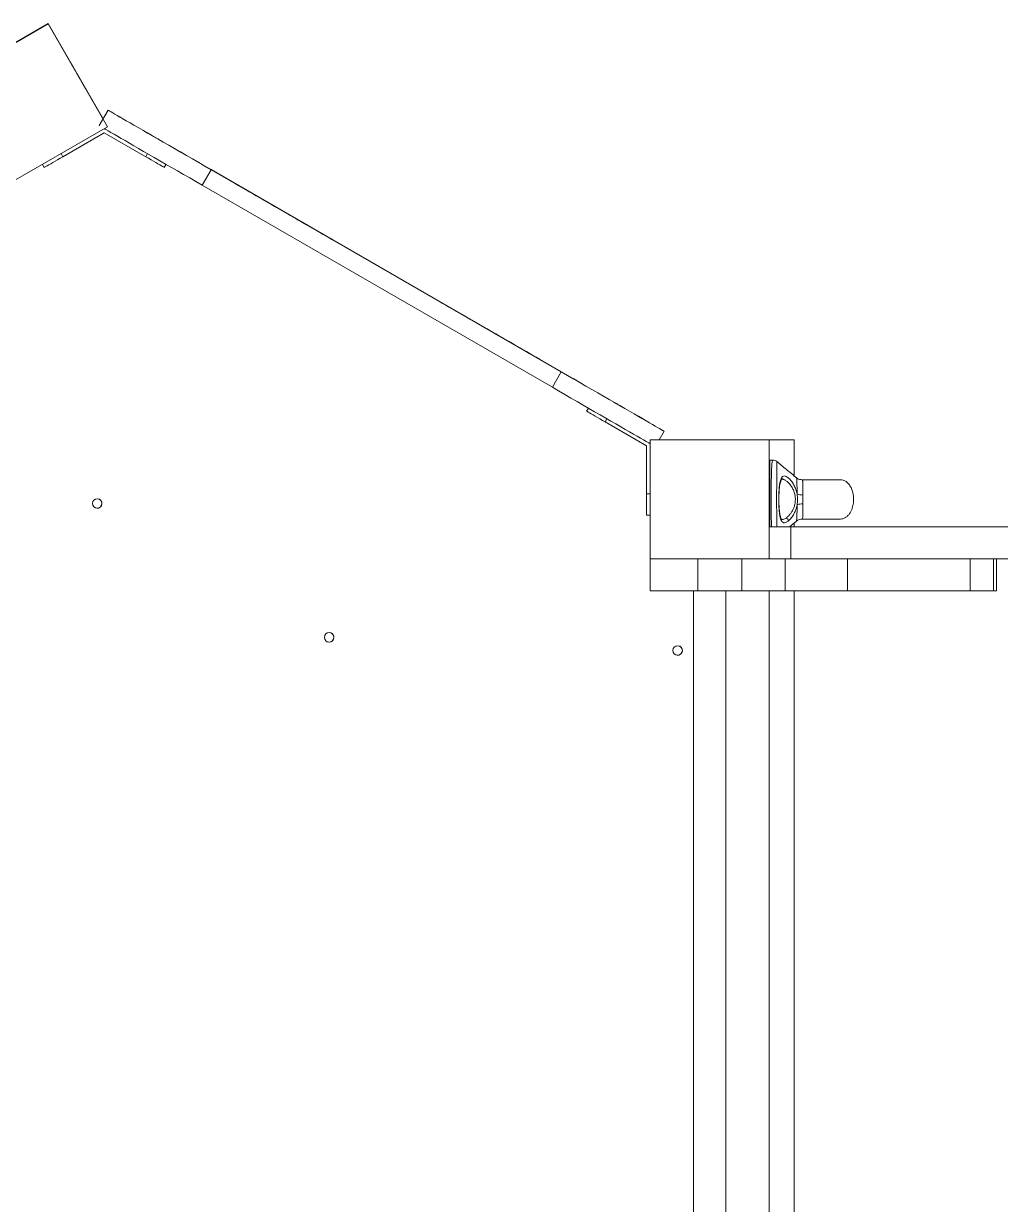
# Model space of a CAD drawing. Header units: millimetres. Extents: x -5909 to 4594, y -5663 to 3899.
# Drawn here: x -811 to 10, y 181 to 1174 of the extents above; entities that cross this region are included whole.
import ezdxf

# ---------------------------------------------------------------- set-up
doc = ezdxf.new("R2010")
doc.units = ezdxf.units.MM
doc.layers.add('DIKOM_ОБЪЕКТ', color=7, linetype='Continuous')

msp = doc.modelspace()

# ---------------------------------------------------------------- linework, layer by layer
at = {"layer": 'DIKOM_ОБЪЕКТ', "color": 7, "linetype": 'Continuous', "lineweight": 15}
for p, q in [((-790.41, 1174.08), (-877.01, 1124.08)), ((-790.4, 1173.95), (-877.01, 1123.95)), ((-790.4, 1173.95), (-790.41, 1174.08)), ((-744.19, 1094.04), (-790.41, 1174.08)), ((-740.4, 1087.34), (-790.4, 1173.95)), ((-747.51, 1088.29), (-740.01, 1101.28)), ((-747.51, 1088.25), (-740.01, 1101.25)), ((-740.01, 1101.28), (-740.01, 1101.25)), ((-827.01, 1037.34), (-740.4, 1087.34)), ((-743.18, 1082.29), (-778.05, 1062.16)), ((-708.31, 1062.16), (-743.18, 1082.29)), ((-779.55, 1064.74), (-778.05, 1062.16)), ((-708.31, 1062.16), (-706.81, 1064.75)), ((-793.64, 1053.16), (-795.13, 1055.74)), ((-691.22, 1055.75), (-692.72, 1053.16)), ((-660.91, 1038.25), (-653.41, 1051.24)), ((-358.96, 881.29), (-653.41, 1051.29)), ((-653.41, 1051.24), (-358.96, 881.24)), ((-660.91, 1038.25), (-366.46, 868.25)), ((-636.09, 1041.25), (-636.09, 1041.28)), ((-549.5, 991.26), (-549.48, 991.28)), ((-549.48, 991.25), (-549.48, 991.28)), ((-462.88, 941.25), (-462.88, 941.28)), ((-376.29, 891.26), (-376.28, 891.28)), ((-376.28, 891.25), (-376.28, 891.28)), ((-366.46, 868.25), (-358.96, 881.24)), ((-337.65, 848.19), (-336.17, 850.76)), ((-337.65, 848.16), (-336.15, 850.75)), ((-337.64, 848.18), (-337.65, 848.19)), ((-320.56, 841.75), (-322.06, 839.16)), ((-287.19, 819.03), (-322.06, 839.16)), ((-276.54, 824), (-272.36, 831.25)), ((-272.36, 831.25), (-272.36, 831.28)), ((-287.19, 778.76), (-287.19, 819.03)), ((-184.19, 824), (-284.19, 824)), ((-284.19, 824), (-284.19, 724)), ((-184.19, 824), (-163.19, 824)), ((-184.19, 724), (-184.19, 824)), ((-163.19, 824), (-163.19, 793.8)), ((-181.06, 807), (-183.69, 807)), ((-183.69, 807), (-183.69, 751)), ((-287.19, 778.76), (-284.19, 778.76)), ((-287.19, 760.76), (-287.19, 778.76)), ((-284.19, 760.76), (-287.19, 760.76)), ((-167.07, 751), (-161.22, 755.83)), ((-184.08, 724), (-184.08, 751)), ((-165.92, 751), (-184.08, 751)), ((-165.92, 724), (-165.92, 751)), ((1197.76, 751), (-165.92, 751)), ((-163.19, 754.2), (-163.19, 751)), ((-284.19, 697), (-284.19, 724)), ((-284.19, 724), (-184.19, 724)), ((-244.19, 697), (-244.19, 724)), ((-207.29, 697), (-207.29, 724)), ((-184.19, 724), (-170.62, 724)), ((-170.62, 697), (-170.62, 724)), ((-170.62, 724), (-118.27, 724)), ((-118.27, 697), (-118.27, 724)), ((-114.99, 724), (-118.27, 724)), ((1197.76, 724), (-118.27, 724)), ((-15.09, 697), (-15.09, 724)), ((4.52, 697), (4.52, 724)), ((6.83, 697), (6.83, 724)), ((-244.19, 697), (-284.19, 697)), ((-247.69, 697), (-247.69, 51)), ((-244.19, 697), (-207.29, 697)), ((-220.69, 51), (-220.69, 697)), ((-207.29, 697), (-170.62, 697)), ((-184.19, 697), (-184.19, 51)), ((-170.62, 697), (-118.27, 697)), ((-163.19, 697), (-163.19, 51)), ((-15.09, 697), (-118.27, 697)), ((4.52, 697), (-15.09, 697)), ((6.83, 697), (4.52, 697))]:
    msp.add_line(p, q, dxfattribs=at)
at = {"layer": 'DIKOM_ОБЪЕКТ', "color": 7, "linetype": 'Continuous', "lineweight": 15, "flags": 128}
for points in [[(-772.15, 1142.4), (-772.06, 1142.24), (-771.79, 1141.76), (-771.34, 1140.99), (-770.73, 1139.93), (-769.98, 1138.62), (-769.1, 1137.1), (-768.12, 1135.4), (-767.06, 1133.58), (-765.96, 1131.67), (-764.85, 1129.74), (-763.75, 1127.84), (-762.69, 1126.01), (-761.71, 1124.31), (-760.83, 1122.79), (-760.08, 1121.48), (-759.47, 1120.42), (-759.02, 1119.65), (-758.75, 1119.17), (-758.65, 1119.01), (-758.75, 1119.17), (-759.02, 1119.65), (-759.47, 1120.42), (-760.08, 1121.48), (-760.83, 1122.79), (-761.71, 1124.31), (-762.69, 1126.01), (-763.75, 1127.84), (-764.85, 1129.74), (-765.96, 1131.67), (-767.06, 1133.58), (-768.12, 1135.4), (-769.1, 1137.1), (-769.98, 1138.63), (-770.73, 1139.93), (-771.34, 1140.99), (-771.79, 1141.76), (-772.06, 1142.24), (-772.15, 1142.4)], [(-767.91, 1135.1), (-767.81, 1134.94), (-767.54, 1134.47), (-767.11, 1133.73), (-766.56, 1132.76), (-765.91, 1131.65), (-765.23, 1130.48), (-764.57, 1129.32), (-763.96, 1128.27), (-763.47, 1127.41), (-763.11, 1126.8), (-762.93, 1126.48), (-762.93, 1126.48), (-763.11, 1126.8), (-763.47, 1127.41), (-763.96, 1128.27), (-764.57, 1129.32), (-765.23, 1130.48), (-765.91, 1131.65), (-766.56, 1132.76), (-767.11, 1133.73), (-767.54, 1134.47), (-767.81, 1134.94), (-767.91, 1135.1)], [(-740.01, 1101.28), (-739.85, 1101.19), (-739.38, 1100.92), (-738.59, 1100.46), (-737.49, 1099.83), (-736.09, 1099.02), (-734.38, 1098.04), (-732.38, 1096.88), (-730.09, 1095.56), (-727.52, 1094.07), (-724.68, 1092.44), (-721.58, 1090.65), (-718.23, 1088.71), (-714.64, 1086.64), (-710.84, 1084.44), (-706.82, 1082.12), (-702.6, 1079.69), (-698.21, 1077.15), (-693.65, 1074.52), (-688.95, 1071.81), (-684.12, 1069.02), (-679.17, 1066.16), (-674.13, 1063.25), (-669.02, 1060.3), (-663.85, 1057.32), (-658.64, 1054.31), (-653.41, 1051.29)], [(-653.41, 1051.24), (-658.64, 1054.26), (-663.85, 1057.26), (-669.02, 1060.25), (-674.13, 1063.2), (-679.17, 1066.11), (-684.12, 1068.97), (-688.95, 1071.76), (-693.65, 1074.47), (-698.21, 1077.11), (-702.6, 1079.64), (-706.82, 1082.08), (-710.84, 1084.4), (-714.64, 1086.6), (-718.23, 1088.67), (-721.58, 1090.6), (-724.68, 1092.39), (-727.52, 1094.03), (-730.09, 1095.51), (-732.38, 1096.84), (-734.38, 1097.99), (-736.09, 1098.98), (-737.49, 1099.79), (-738.59, 1100.42), (-739.38, 1100.88), (-739.85, 1101.15), (-740.01, 1101.25)], [(-660.91, 1038.25), (-666.14, 1041.27), (-671.35, 1044.27), (-676.52, 1047.26), (-681.63, 1050.21), (-686.67, 1053.12), (-691.62, 1055.98), (-696.45, 1058.77), (-701.15, 1061.48), (-705.71, 1064.12), (-710.1, 1066.65), (-714.32, 1069.09), (-718.34, 1071.41), (-722.14, 1073.61), (-725.73, 1075.68), (-729.08, 1077.61), (-732.18, 1079.4), (-735.02, 1081.04), (-737.59, 1082.52), (-739.88, 1083.85), (-741.88, 1085), (-743.17, 1085.75)], [(-697.57, 1076.78), (-697.73, 1076.87), (-698.18, 1077.13), (-698.88, 1077.53), (-699.77, 1078.05), (-700.78, 1078.63), (-701.81, 1079.22), (-702.77, 1079.78), (-703.58, 1080.24), (-704.16, 1080.58), (-704.46, 1080.76), (-704.46, 1080.76), (-704.16, 1080.58), (-703.58, 1080.24), (-702.77, 1079.78), (-701.81, 1079.22), (-700.78, 1078.63), (-699.77, 1078.05), (-698.88, 1077.53), (-698.18, 1077.13), (-697.73, 1076.87), (-697.57, 1076.78)], [(-697.57, 1076.75), (-697.73, 1076.84), (-698.18, 1077.1), (-698.88, 1077.5), (-699.77, 1078.02), (-700.78, 1078.6), (-701.81, 1079.19), (-702.77, 1079.75), (-703.58, 1080.21), (-704.16, 1080.55), (-704.46, 1080.73), (-704.46, 1080.73), (-704.16, 1080.55), (-703.58, 1080.22), (-702.77, 1079.75), (-701.81, 1079.19), (-700.78, 1078.6), (-699.77, 1078.02), (-698.88, 1077.5), (-698.18, 1077.1), (-697.73, 1076.84), (-697.57, 1076.75)], [(-778.05, 1062.16), (-780.27, 1060.88), (-782.44, 1059.62), (-784.53, 1058.42), (-786.48, 1057.29), (-788.26, 1056.27), (-789.83, 1055.36), (-791.17, 1054.59), (-792.23, 1053.97), (-793.01, 1053.52), (-793.48, 1053.25), (-793.64, 1053.16)], [(-692.72, 1053.16), (-692.88, 1053.25), (-693.35, 1053.52), (-694.13, 1053.97), (-695.19, 1054.59), (-696.53, 1055.36), (-698.1, 1056.27), (-699.88, 1057.29), (-701.83, 1058.42), (-703.92, 1059.62), (-706.09, 1060.88), (-708.31, 1062.16)], [(-636.09, 1041.28), (-635.93, 1041.19), (-635.46, 1040.92), (-634.69, 1040.47), (-633.61, 1039.85), (-632.24, 1039.06), (-630.59, 1038.1), (-628.66, 1036.99), (-626.48, 1035.73), (-624.05, 1034.33), (-621.39, 1032.8), (-618.53, 1031.14), (-615.49, 1029.39), (-612.28, 1027.53), (-608.93, 1025.6), (-605.47, 1023.6), (-601.91, 1021.55), (-598.29, 1019.46), (-594.62, 1017.34), (-590.95, 1015.22), (-587.29, 1013.1), (-583.66, 1011.01), (-580.11, 1008.96), (-576.64, 1006.96), (-573.29, 1005.02), (-570.08, 1003.17), (-567.04, 1001.41), (-564.18, 999.76), (-561.52, 998.23), (-559.1, 996.83), (-556.91, 995.57), (-554.98, 994.45), (-553.33, 993.5), (-551.96, 992.71), (-550.88, 992.08), (-550.11, 991.64), (-549.64, 991.37), (-549.48, 991.28)], [(-549.48, 991.25), (-549.64, 991.34), (-550.11, 991.61), (-550.88, 992.06), (-551.96, 992.68), (-553.33, 993.47), (-554.98, 994.42), (-556.91, 995.54), (-559.1, 996.8), (-561.52, 998.2), (-564.18, 999.73), (-567.04, 1001.38), (-570.08, 1003.14), (-573.29, 1004.99), (-576.64, 1006.93), (-580.11, 1008.93), (-583.66, 1010.98), (-587.29, 1013.07), (-590.95, 1015.19), (-594.62, 1017.31), (-598.29, 1019.42), (-601.91, 1021.51), (-605.47, 1023.57), (-608.93, 1025.57), (-612.28, 1027.5), (-615.49, 1029.36), (-618.53, 1031.11), (-621.39, 1032.76), (-624.05, 1034.3), (-626.48, 1035.7), (-628.66, 1036.96), (-630.59, 1038.07), (-632.24, 1039.03), (-633.61, 1039.82), (-634.69, 1040.44), (-635.46, 1040.89), (-635.93, 1041.16), (-636.09, 1041.25)], [(-462.88, 941.28), (-462.73, 941.19), (-462.26, 940.92), (-461.48, 940.47), (-460.41, 939.85), (-459.04, 939.06), (-457.38, 938.1), (-455.46, 936.99), (-453.27, 935.73), (-450.84, 934.33), (-448.19, 932.8), (-445.33, 931.14), (-442.28, 929.39), (-439.08, 927.53), (-435.73, 925.6), (-432.26, 923.6), (-428.7, 921.55), (-425.08, 919.46), (-421.42, 917.34), (-417.74, 915.22), (-414.08, 913.1), (-410.46, 911.01), (-406.9, 908.96), (-403.44, 906.96), (-400.09, 905.02), (-396.88, 903.17), (-393.83, 901.41), (-390.97, 899.76), (-388.32, 898.23), (-385.89, 896.83), (-383.71, 895.57), (-381.78, 894.45), (-380.12, 893.5), (-378.75, 892.71), (-377.68, 892.08), (-376.9, 891.64), (-376.44, 891.37), (-376.28, 891.28)], [(-376.28, 891.25), (-376.44, 891.34), (-376.9, 891.61), (-377.68, 892.06), (-378.75, 892.68), (-380.12, 893.47), (-381.78, 894.42), (-383.71, 895.54), (-385.89, 896.8), (-388.32, 898.2), (-390.97, 899.73), (-393.83, 901.38), (-396.88, 903.14), (-400.09, 904.99), (-403.44, 906.93), (-406.9, 908.93), (-410.46, 910.98), (-414.08, 913.07), (-417.74, 915.19), (-421.42, 917.31), (-425.08, 919.42), (-428.7, 921.51), (-432.26, 923.57), (-435.73, 925.57), (-439.08, 927.5), (-442.28, 929.36), (-445.33, 931.11), (-448.19, 932.76), (-450.84, 934.3), (-453.27, 935.7), (-455.46, 936.96), (-457.38, 938.07), (-459.04, 939.03), (-460.41, 939.82), (-461.48, 940.44), (-462.26, 940.89), (-462.73, 941.16), (-462.88, 941.25)], [(-358.96, 881.29), (-353.73, 878.27), (-348.52, 875.26), (-343.35, 872.28), (-338.23, 869.32), (-333.19, 866.41), (-328.25, 863.56), (-323.42, 860.77), (-318.71, 858.05), (-314.16, 855.42), (-309.76, 852.88), (-305.55, 850.45), (-301.53, 848.13), (-297.72, 845.93), (-294.14, 843.86), (-290.79, 841.93), (-287.69, 840.14), (-284.85, 838.5), (-282.28, 837.01), (-279.99, 835.69), (-277.98, 834.53), (-276.28, 833.55), (-274.87, 832.74), (-273.78, 832.1), (-272.99, 831.65), (-272.51, 831.37), (-272.36, 831.28)], [(-272.36, 831.25), (-272.51, 831.34), (-272.99, 831.61), (-273.78, 832.06), (-274.87, 832.7), (-276.28, 833.51), (-277.98, 834.49), (-279.99, 835.65), (-282.28, 836.97), (-284.85, 838.45), (-287.69, 840.09), (-290.79, 841.88), (-294.14, 843.81), (-297.72, 845.88), (-301.53, 848.08), (-305.55, 850.4), (-309.76, 852.84), (-314.16, 855.37), (-318.71, 858), (-323.42, 860.72), (-328.25, 863.51), (-333.19, 866.36), (-338.23, 869.27), (-343.35, 872.23), (-348.52, 875.21), (-353.73, 878.22), (-358.96, 881.24)], [(-284.19, 820.75), (-285.48, 821.5), (-287.49, 822.66), (-289.78, 823.98), (-292.35, 825.46), (-295.19, 827.1), (-298.29, 828.89), (-301.64, 830.82), (-305.22, 832.89), (-309.03, 835.09), (-313.05, 837.41), (-317.26, 839.85), (-321.66, 842.38), (-326.21, 845.01), (-330.92, 847.73), (-335.75, 850.52), (-340.69, 853.37), (-345.73, 856.28), (-350.85, 859.23), (-356.02, 862.22), (-361.23, 865.23), (-366.46, 868.25)], [(-307.86, 851.78), (-308.02, 851.87), (-308.47, 852.13), (-309.17, 852.53), (-310.06, 853.05), (-311.07, 853.63), (-312.1, 854.22), (-313.06, 854.78), (-313.87, 855.24), (-314.45, 855.58), (-314.75, 855.76), (-314.75, 855.76), (-314.45, 855.58), (-313.87, 855.24), (-313.06, 854.78), (-312.1, 854.22), (-311.07, 853.63), (-310.06, 853.05), (-309.17, 852.53), (-308.47, 852.13), (-308.02, 851.87), (-307.86, 851.78)], [(-307.86, 851.75), (-308.02, 851.84), (-308.47, 852.1), (-309.17, 852.5), (-310.06, 853.02), (-311.07, 853.6), (-312.1, 854.19), (-313.06, 854.75), (-313.87, 855.21), (-314.45, 855.55), (-314.75, 855.73), (-314.75, 855.73), (-314.45, 855.55), (-313.87, 855.22), (-313.06, 854.75), (-312.1, 854.19), (-311.07, 853.6), (-310.06, 853.02), (-309.17, 852.5), (-308.47, 852.1), (-308.02, 851.84), (-307.86, 851.75)], [(-322.06, 839.16), (-324.28, 840.44), (-326.45, 841.69), (-328.54, 842.9), (-330.49, 844.03), (-332.27, 845.05), (-333.84, 845.96), (-335.17, 846.73), (-336.24, 847.35), (-337.02, 847.8), (-337.49, 848.07), (-337.65, 848.16)]]:
    msp.add_lwpolyline(points, dxfattribs=at)
at = {"layer": 'DIKOM_ОБЪЕКТ', "color": 7, "linetype": 'Continuous', "lineweight": 15}
for centre in [(-749.15, 770.58), (-554.18, 657.99), (-261.18, 646.99)]:
    msp.add_circle(centre, 4, dxfattribs=at)
for centre, radius, start, end in [((-183.69, 806.5), 0.5, 90, 180), ((-175.13, 791.87), 1.8, 320.99253, 23.63792), ((-155.25, 797.43), 19.76, 253.91299, 268.21451), ((-749.16, 770.58), 4, 241.18119, 61.18119), ((-155.24, 750.59), 19.73, 91.79975, 106.12462), ((-170.49, 756.11), 2.26, 351.69232, 77.91097), ((-183.69, 741.5), 0.5, 180, 218.49692), ((-554.18, 657.99), 4, 241.18119, 61.18119), ((-261.18, 646.99), 4, 241.18119, 61.18119)]:
    msp.add_arc(centre, radius, start, end, dxfattribs=at)
for points, knots in [([(-181.06, 806.96), (-181.09, 806.97), (-181.2, 807), (-181.38, 806.69), (-181.61, 805.86), (-181.8, 804.44), (-181.94, 802.83), (-182.05, 801.23), (-182.16, 799.01), (-182.27, 795.99), (-182.35, 792.54), (-182.41, 789.29), (-182.45, 786.44), (-182.49, 782.96), (-182.51, 778.8), (-182.52, 775.61), (-182.52, 774)], [0, 0, 0, 0, 0.027456, 0.086993, 0.176492, 0.269264, 0.326064, 0.384493, 0.444551, 0.537649, 0.634413, 0.694347, 0.754685, 0.815428, 0.907258, 1, 1, 1, 1]), ([(-177.7, 805.77), (-178.28, 806.17), (-179.32, 806.88), (-180.64, 806.96), (-181.23, 807)], [0, 0, 0, 0, 0.556732, 1, 1, 1, 1]), ([(-177.72, 805.7), (-177.7, 805.71), (-177.64, 805.72), (-177.61, 805.11), (-177.62, 803.93), (-177.65, 802.17), (-177.69, 799.93), (-177.74, 797.22), (-177.79, 794.11), (-177.83, 790.63), (-177.86, 786.85), (-177.89, 782.84), (-177.9, 778.67), (-177.9, 775.83), (-177.9, 774.4)], [0, 0, 0, 0, 0.031968, 0.123291, 0.213449, 0.302289, 0.391068, 0.478583, 0.566285, 0.653199, 0.739978, 0.826796, 0.912987, 1, 1, 1, 1]), ([(-161.2, 792.15), (-164.07, 794.51), (-169.41, 798.9), (-175.06, 803.59), (-177.68, 805.76)], [0, 0, 0, 0, 0.537113, 1, 1, 1, 1]), ([(-176.17, 774.43), (-176.16, 775.43), (-176.14, 777.44), (-176.02, 780.36), (-175.83, 783.14), (-175.56, 785.69), (-175.2, 787.97), (-174.75, 789.91), (-174.19, 791.51), (-173.72, 792.23), (-173.48, 792.59)], [0, 0, 0, 0, 0.125134, 0.25118, 0.376165, 0.501895, 0.626606, 0.751689, 0.875923, 1, 1, 1, 1]), ([(-173.27, 757), (-173.37, 757.01), (-173.54, 757.03), (-173.7, 757.2), (-174, 757.6), (-174.39, 758.4), (-174.8, 759.72), (-175.16, 761.33), (-175.47, 763.34), (-175.72, 765.81), (-175.92, 768.81), (-176.02, 772.17), (-176.03, 775.56), (-175.94, 778.69), (-175.78, 781.45), (-175.54, 784.08), (-175.25, 786.14), (-174.93, 787.77), (-174.61, 788.98), (-174.22, 790.03), (-173.9, 790.5), (-173.74, 790.74)], [0, 0, 0, 0, 0.059816, 0.10655, 0.143694, 0.194904, 0.242968, 0.290835, 0.339975, 0.395194, 0.457419, 0.525294, 0.590975, 0.651621, 0.707233, 0.758909, 0.823087, 0.861353, 0.903933, 0.950025, 1, 1, 1, 1]), ([(-173.74, 790.74), (-173.64, 790.83), (-173.44, 791.02), (-173.37, 791.01), (-173.34, 791)], [0, 0, 0, 0, 0.492365, 1, 1, 1, 1]), ([(-173.48, 792.59), (-173.1, 792.97), (-172.33, 793.73), (-170.83, 793.72), (-169.08, 792.93), (-167.15, 791.34), (-165.16, 789.06), (-163.28, 786.13), (-161.65, 782.6), (-161.03, 779.83), (-160.72, 778.45)], [0, 0, 0, 0, 0.124361, 0.248508, 0.371947, 0.495745, 0.620473, 0.745494, 0.872492, 1, 1, 1, 1]), ([(-173.32, 791), (-173.04, 790.98), (-172.48, 790.94), (-171.55, 790.6), (-170.58, 790.08), (-169.57, 789.38), (-168.52, 788.5), (-167.42, 787.42), (-166.35, 786.16), (-165.37, 784.78), (-164.54, 783.39), (-163.86, 782), (-163.14, 780.2), (-162.46, 777.75), (-162.11, 774.59), (-162.24, 771.93), (-162.6, 769.87), (-162.97, 768.4), (-163.45, 766.98), (-164.01, 765.66), (-164.66, 764.41), (-165.34, 763.28), (-166.08, 762.21), (-166.89, 761.19), (-167.9, 760.08), (-168.96, 759.09), (-169.7, 758.55), (-170.02, 758.31)], [0, 0, 0, 0, 0.041509, 0.08284, 0.125367, 0.164931, 0.206103, 0.250185, 0.29422, 0.33447, 0.374587, 0.406796, 0.43724, 0.499703, 0.561883, 0.624449, 0.655294, 0.686997, 0.717544, 0.749625, 0.779799, 0.812411, 0.841583, 0.874963, 0.911037, 0.961742, 1, 1, 1, 1]), ([(-156.42, 790.5), (-157.22, 790.56), (-159.01, 790.7), (-160.44, 791.65), (-161.23, 792.17)], [0, 0, 0, 0, 0.444643, 1, 1, 1, 1]), ([(-160.72, 778.45), (-160.73, 779.68), (-160.75, 782.1), (-160.8, 785.42), (-160.88, 788.23), (-161, 790.36), (-161.12, 791.65), (-161.2, 792.19), (-161.22, 792.13), (-161.22, 792.12)], [0, 0, 0, 0, 0.188409, 0.370826, 0.542282, 0.7, 0.841939, 0.970853, 1, 1, 1, 1]), ([(-124.19, 790.5), (-124.27, 790.5), (-124.42, 790.5), (-125.56, 790.5), (-127.17, 790.5), (-129.12, 790.5), (-131.24, 790.5), (-133.42, 790.5), (-135.54, 790.5), (-137.53, 790.5), (-139.34, 790.5), (-141.1, 790.5), (-143.06, 790.5), (-145.86, 790.5), (-149.83, 790.5), (-153.54, 790.5), (-155.98, 790.5), (-156.47, 790.5)], [0, 0, 0, 0, 0.116679, 0.223966, 0.321015, 0.407638, 0.484012, 0.550593, 0.608046, 0.657026, 0.698163, 0.732285, 0.77054, 0.81813, 0.893528, 0.979036, 1, 1, 1, 1]), ([(-156.45, 790.5), (-156.37, 790.46), (-156.22, 790.38), (-156.05, 789.73), (-155.95, 788.69), (-155.9, 787.2), (-155.88, 785.29), (-155.87, 783.01), (-155.87, 780.45), (-155.86, 778.62), (-155.86, 777.68)], [0, 0, 0, 0, 0.09911, 0.202981, 0.314538, 0.435022, 0.565311, 0.704014, 0.849639, 1, 1, 1, 1]), ([(-124.19, 757.5), (-123.51, 757.56), (-122.09, 757.67), (-120.03, 758.62), (-118.11, 760.12), (-116.47, 762.1), (-115.2, 764.35), (-114.3, 766.63), (-113.7, 768.85), (-113.3, 771.19), (-113.13, 773.91), (-113.3, 777.1), (-113.98, 780.54), (-115.25, 783.9), (-117.09, 786.82), (-119.33, 788.97), (-121.76, 790.27), (-123.42, 790.43), (-124.19, 790.5)], [0, 0, 0, 0, 0.046332, 0.097378, 0.153412, 0.213133, 0.273557, 0.33083, 0.381338, 0.431581, 0.494434, 0.568713, 0.650822, 0.735001, 0.814889, 0.885974, 0.947134, 1, 1, 1, 1]), ([(-160.72, 769.55), (-160.56, 771.03), (-160.25, 774), (-160.56, 776.96), (-160.72, 778.45)], [0, 0, 0, 0, 0.500035, 1, 1, 1, 1]), ([(-155.86, 777.68), (-155.88, 776.46), (-155.93, 774), (-155.88, 771.54), (-155.86, 770.31)], [0, 0, 0, 0, 0.5, 1, 1, 1, 1]), ([(-182.52, 774), (-182.52, 772.38), (-182.51, 769.17), (-182.48, 764.49), (-182.43, 760.08), (-182.37, 756.37), (-182.3, 753.35), (-182.25, 751.76), (-182.23, 751)], [0, 0, 0, 0, 0.190705, 0.378406, 0.563107, 0.74481, 0.877892, 1, 1, 1, 1]), ([(-177.9, 774.4), (-177.9, 772.91), (-177.9, 769.91), (-177.89, 766), (-177.87, 762.68), (-177.85, 759.93), (-177.83, 757.84), (-177.81, 756.34), (-177.8, 755.36), (-177.79, 754.38), (-177.78, 753.4), (-177.77, 752.41), (-177.75, 751.61), (-177.75, 751.15), (-177.74, 751)], [0, 0, 0, 0, 0.170089, 0.342637, 0.454809, 0.569612, 0.685585, 0.729658, 0.775303, 0.822558, 0.871474, 0.922118, 0.974542, 1, 1, 1, 1]), ([(-168.26, 755.78), (-168.97, 755.3), (-170.38, 754.33), (-172.13, 754.22), (-173.54, 755.21), (-174.59, 757.38), (-175.35, 760.61), (-175.84, 764.71), (-176.13, 769.42), (-176.16, 772.76), (-176.17, 774.43)], [0, 0, 0, 0, 0.124003, 0.247038, 0.371079, 0.496027, 0.621319, 0.747114, 0.87348, 1, 1, 1, 1]), ([(-160.72, 769.55), (-160.88, 768.75), (-161.2, 767.15), (-162.18, 764.19), (-163.77, 760.93), (-166.02, 757.79), (-167.52, 756.45), (-168.26, 755.78)], [0, 0, 0, 0, 0.127095, 0.253698, 0.505426, 0.754468, 1, 1, 1, 1]), ([(-161.23, 755.83), (-161.22, 755.83), (-161.22, 755.81), (-161.18, 755.96), (-161.14, 756.25), (-161.1, 756.59), (-161.07, 756.91), (-161.04, 757.25), (-161, 757.68), (-160.97, 758.17), (-160.94, 758.78), (-160.9, 759.63), (-160.85, 760.82), (-160.81, 762.4), (-160.77, 764.35), (-160.74, 766.73), (-160.73, 768.59), (-160.72, 769.55)], [0, 0, 0, 0, 0.013909, 0.084244, 0.15516, 0.190836, 0.22616, 0.266618, 0.296219, 0.347872, 0.388753, 0.437317, 0.527871, 0.621467, 0.718365, 0.854598, 1, 1, 1, 1]), ([(-155.86, 770.31), (-155.86, 769.38), (-155.86, 767.54), (-155.87, 764.99), (-155.88, 762.72), (-155.9, 760.81), (-155.95, 759.32), (-156.05, 758.27), (-156.2, 757.62), (-156.36, 757.54), (-156.44, 757.5)], [0, 0, 0, 0, 0.150737, 0.29606, 0.433641, 0.564286, 0.684856, 0.796704, 0.900206, 1, 1, 1, 1]), ([(-170.02, 758.31), (-170.62, 757.93), (-171.81, 757.18), (-172.81, 757.06), (-173.31, 757)], [0, 0, 0, 0, 0.502493, 1, 1, 1, 1]), ([(-161.23, 755.82), (-160.45, 756.34), (-159.02, 757.29), (-157.22, 757.44), (-156.41, 757.5)], [0, 0, 0, 0, 0.549315, 1, 1, 1, 1]), ([(-156.45, 757.5), (-155.98, 757.5), (-153.53, 757.5), (-149.83, 757.5), (-145.6, 757.5), (-142.45, 757.5), (-139.88, 757.5), (-137.7, 757.5), (-135.54, 757.5), (-133.42, 757.5), (-131.24, 757.5), (-129.12, 757.5), (-127.17, 757.5), (-125.56, 757.5), (-124.42, 757.5), (-124.27, 757.5), (-124.19, 757.5)], [0, 0, 0, 0, 0.02081, 0.106332, 0.181743, 0.24319, 0.289641, 0.342863, 0.39185, 0.449314, 0.515906, 0.592293, 0.678931, 0.775996, 0.883301, 1, 1, 1, 1])]:
    msp.add_open_spline(points, degree=3, knots=knots, dxfattribs=at)

doc.saveas('drawing.dxf')
